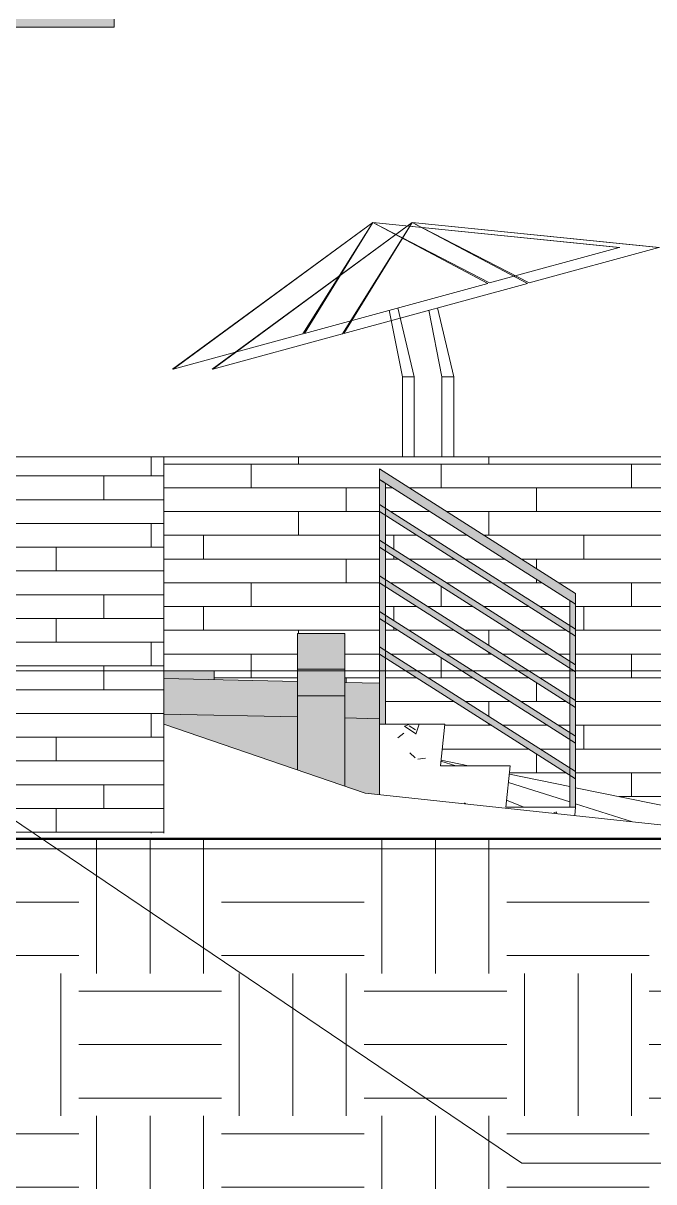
# Model space of a CAD drawing. Header units: inches. Extents: x 1750 to 8392, y -264 to 660.
# Drawn here: x 3845.2 to 3951.3, y -86.1 to 109.1 of the extents above; entities that cross this region are included whole.
import ezdxf

# ---------------------------------------------------------------- set-up
doc = ezdxf.new("R2010")
doc.units = ezdxf.units.IN
doc.header["$MEASUREMENT"] = 0
doc.linetypes.add('Grid Line 1_2_', pattern=[0.875, 0.5, -0.125, 0.125, -0.125])
for name, color, linetype, lineweight in [('0-1', 7, 'Continuous', 5), ('A-CLNG-1', 13, 'Continuous', 5), ('A-CLNG-2', 13, 'Continuous', 9), ('A-FLOR-3', 192, 'Continuous', 5), ('A-FLOR-4', 192, 'Continuous', 9), ('A-FLOR-HRAL', 11, 'Continuous', 9), ('A-FLOR-LEVL-1', 51, 'Grid Line 1_2_', 9), ('A-WALL-2', 113, 'Continuous', 9), ('A-WALL-PATT-1', 111, 'Continuous', 9), ('C-BLDG-PADS-1', 254, 'Continuous', 5), ('C-BLDG-PADS-2', 7, 'Continuous', 9), ('C-TOPO', 7, 'Continuous', 9), ('C-TOPO-1', 250, 'Continuous', 50), ('E-LITE-EQPM', 33, 'Continuous', 9), ('G-ANNO-TEXT', 231, 'Continuous', 9), ('G-IMPT', 8, 'Continuous', 9), ('I-FURN', 30, 'Continuous', 9), ('S-FNDN', 32, 'Continuous', 13), ('S-FNDN-1', 32, 'Continuous', 9), ('S-STRS', 31, 'Continuous', 9)]:
    doc.layers.add(name, color=color, linetype=linetype, lineweight=lineweight)
pattern_1 = [(50, (2870.5, 0), (27.5427, -2.4099), [2.88, -31.68]), (355, (2870.5, 0), (-5.32784, 28.8843), [2.304, -25.344]), (100.451, (2872.794, -0.2), (22.2153, 26.4739), [2.448, -26.924]), (46.184, (2870.5, 7.68), (40.9819, -6.3564), [4.32, -47.52]), (96.636, (2873.914, 7.15), (35.8907, 37.4062), [3.671, -40.386]), (351.184, (2870.5, 7.68), (35.891, 37.4062), [3.456, -38.016]), (21, (2874.34, 5.76), (22.92104, -15.46073), [2.88, -31.68]), (326, (2874.34, 5.76), (9.3435, 27.84574), [2.304, -25.344]), (71.451, (2876.25, 4.472), (32.2648, 12.3844), [2.448, -26.924]), (37.5, (2870.499, 0), (0.466855, 12.78271), [1.267, -23.77, 1.267, -24.461, -25.44]), (37.5, (2870.499, 0), (0.466855, 12.78271), [-50.765, 1.267, -24.173]), (7.5, (2870.499, 0), (10.10159, 15.14509), [1.267, -13.402, 1.267, -23.194, -9.696]), (7.5, (2870.499, 0), (10.10159, 15.14509), [-39.13, 1.267, -8.429]), (327.5, (2861.936, 0), (20.49916, -0.86578), [1.267, -8.333, 1.267, -28.685, -39.744]), (327.5, (2861.936, 0), (20.49916, -0.86578), [-39.552, 1.267, -38.477]), (317.5, (2858.096, 0), (22.39478, 3.8443), [1.267, -11.213, 1.267, -18.624, -28.224]), (317.5, (2858.096, 0), (22.39478, 3.8443), [-32.371, 1.267, -26.957])]

# ---------------------------------------------------------------- blocks, each defined once
blk = doc.blocks.new('CTR  - Topography_rvt-1-BUILDING ELEVATION - EAST')
at = {"layer": 'C-BLDG-PADS-1'}
blk.add_hatch(color=256, dxfattribs=at).paths.add_polyline_path([(3877.32, -1.5), (3877.32, 0), (3868.85, 0), (3868.85, -1.32), (3870.93, -1.37)], flags=0)
at = {"layer": 'C-TOPO'}
h = blk.add_hatch(dxfattribs=at)
h.set_pattern_fill('FP_14', color=256, style=0, pattern_type=2)
h.set_pattern_definition([(0, (2870.5, 0), (24, 24), [24, -24]), (0, (2870.5, 9), (24, 24), [24, -24]), (0, (2870.5, 18), (24, 24), [24, -24]), (90, (2873.5, 21), (-24, 24), [24, -24]), (90, (2882.5, 21), (-24, 24), [24, -24]), (90, (2891.5, 21), (-24, 24), [24, -24])])
h.paths.add_polyline_path([(3674.72, -206.5), (4004.23, -206.5), (4004.23, -30), (3978, -30), (3974.52, -28.31), (3716.33, -28.31), (3674.72, -30.03), (3674.72, -158)], flags=0)
at = {"layer": 'C-BLDG-PADS-2'}
for p in [(3868.85, 0), (3877.32, -1.5)]:
    blk.add_line(p, (3877.32, 0), dxfattribs=at)
at = {"layer": 'C-TOPO'}
for p, q in [((3902.72, -20.61), (3868.85, -8.99)), ((3915.46, -15.21), (3917.95, -16)), ((3915.47, -15.06), (3920.08, -16)), ((3926.97, -17.41), (3937.12, -19.49)), ((3926.82, -18.82), (3937.12, -22.08)), ((3902.72, -20.61), (3974.52, -28.31)), ((3938.12, -19.7), (3988.39, -30)), ((3926.5, -21.78), (3929.42, -23)), ((3938.12, -22.4), (3947.67, -25.43)), ((3716.33, -28.31), (3974.52, -28.31))]:
    blk.add_line(p, q, dxfattribs=at)
at = {"layer": 'C-TOPO-1'}
blk.add_line((3974.52, -28.31), (3716.33, -28.31), dxfattribs=at)
blk = doc.blocks.new('CTR - 1st Phase - Common Walls_rvt-1-BUILDING ELEVATION - EAST')
at = {"layer": 'A-FLOR-LEVL-1'}
for p, q in [((1830.2, 0), (4168.71, 0)), ((1830.2, -30), (4168.71, -30))]:
    blk.add_line(p, q, dxfattribs=at)
blk = doc.blocks.new('CTR - 1st Phase -Stairs _ Elevators_rvt-1-BUILDING ELEVATION - EAST')
at = {"layer": 'A-FLOR-LEVL-1'}
for p, q in [((1830.2, 0), (4168.71, 0)), ((1830.2, -30), (4168.71, -30))]:
    blk.add_line(p, q, dxfattribs=at)
blk = doc.blocks.new('Outdoor Table01 - 02ZUTB01_dwg-2525485-BUILDING ELEVATION - EAST')
at = {"layer": 'G-IMPT'}
for p, q in [((2170.92, 75.5), (2137.24, 50.77)), ((2170.92, 75.5), (2137.24, 50.77)), ((2170.92, 75.5), (2137.35, 50.8)), ((2170.92, 75.5), (2159.18, 56.75)), ((2170.92, 75.5), (2159.43, 56.82)), ((2190.31, 65.24), (2170.92, 75.5)), ((2170.92, 75.5), (2212.5, 71.29)), ((2170.92, 75.5), (2212.5, 71.29)), ((2170.92, 75.5), (2212.39, 71.26)), ((2170.92, 75.5), (2190.56, 65.31)), ((2212.39, 71.26), (2190.56, 65.31)), ((2190.31, 65.24), (2159.43, 56.82)), ((2175.92, 49.5), (2173.68, 60.7)), ((2177.92, 49.5), (2175.14, 61.1)), ((2159.18, 56.75), (2137.35, 50.8)), ((2175.92, 36), (2175.92, 49.5)), ((2177.92, 49.5), (2175.92, 49.5)), ((2177.92, 36), (2177.92, 49.5))]:
    blk.add_line(p, q, dxfattribs=at)
blk = doc.blocks.new('Outdoor Table01 - Outdoor Table01-2525492-BUILDING ELEVATION - EAST')
at = {"zscale": -1}
blk.add_blockref('Outdoor Table01 - 02ZUTB01_dwg-2525485-BUILDING ELEVATION - EAST', (1733.06, 0), dxfattribs=at)
blk = doc.blocks.new('Pathway_Cooper_McGraw-Edison _BSC-BRC_Round - Pathway_Cooper_McGraw-Edison _BSC-BRC_Round-V15-BUILDING ELEVATION - EAST')
at = {"layer": 'E-LITE-EQPM'}
for points in [[(3891.31, 0.28), (3899.31, 0.28), (3899.31, 6.28), (3891.31, 6.28), (3891.31, 5.52)], [(3896.07, -4.22), (3899.31, -4.22), (3899.31, 0.28), (3891.31, 0.28), (3891.31, -4.22), (3895.31, -4.22)], [(3899.31, -19.44), (3899.31, -4.22), (3891.31, -4.22), (3891.31, -16.7), (3899.26, -19.42)]]:
    blk.add_hatch(color=256, dxfattribs=at).paths.add_polyline_path(points, flags=0)
for p, q in [((3891.31, 6.28), (3891.31, 0.28)), ((3891.31, 6.28), (3899.31, 6.28)), ((3899.31, 0.28), (3899.31, 6.28)), ((3899.31, 0.28), (3891.31, 0.28)), ((3891.31, 0.28), (3891.31, -4.22)), ((3891.31, 0.28), (3899.31, 0.28)), ((3899.31, -4.22), (3899.31, 0.28)), ((3899.31, -4.22), (3891.31, -4.22)), ((3891.31, -4.22), (3891.31, -16.7)), ((3891.31, -4.22), (3899.31, -4.22)), ((3899.31, -19.44), (3899.31, -4.22))]:
    blk.add_line(p, q, dxfattribs=at)
blk = doc.blocks.new('Railing - 1_-2462198-BUILDING ELEVATION - EAST')
at = {"layer": 'A-FLOR-HRAL'}
h = blk.add_hatch(color=256, dxfattribs=at)
h.paths.add_polyline_path([(3905.14, -9), (3905.62, -9), (3905.62, 3.09), (3905.55, 2.98), (3905.33, 2.92), (3905.19, 2.85), (3905.13, 2.81), (3905.12, -9)], flags=0)
h.paths.add_polyline_path([(3905.62, 3.09), (3905.62, 9.09), (3905.53, 8.98), (3905.37, 8.95), (3905.13, 8.81), (3905.17, 3.92), (3905.33, 3.63), (3905.62, 3.09)], flags=0)
h.paths.add_polyline_path([(3905.62, 9.09), (3905.62, 15.09), (3905.5, 14.98), (3905.37, 14.94), (3905.13, 14.81), (3905.17, 9.92), (3905.62, 9.09)], flags=0)
h.paths.add_polyline_path([(3905.62, 15.09), (3905.62, 21.09), (3905.55, 20.98), (3905.37, 20.94), (3905.13, 20.81), (3905.17, 15.92), (3905.62, 15.09)], flags=0)
h.paths.add_polyline_path([(3905.62, 21.09), (3905.62, 27.09), (3905.55, 26.98), (3905.37, 26.94), (3905.13, 26.81), (3905.17, 21.92), (3905.62, 21.09)], flags=0)
h.paths.add_polyline_path([(3905.62, 27.09), (3905.62, 31.9), (3905.14, 32.21), (3905.17, 27.92), (3905.62, 27.09)], flags=0)
h = blk.add_hatch(color=256, dxfattribs=at)
h.paths.add_polyline_path([(3906.12, -9), (3906.09, 2.22), (3905.91, 2.56), (3905.62, 3.09), (3905.62, -9), (3906.11, -9)], flags=0)
h.paths.add_polyline_path([(3905.62, 3.09), (3905.7, 3.2), (3905.92, 3.26), (3906.06, 3.33), (3906.12, 3.37), (3906.08, 8.26), (3905.62, 8.94), (3905.62, 3.09)], flags=0)
h.paths.add_polyline_path([(3905.62, 9.09), (3905.72, 9.2), (3905.91, 9.25), (3906.12, 9.41), (3906.09, 14.24), (3905.62, 14.94), (3905.62, 9.09)], flags=0)
h.paths.add_polyline_path([(3905.62, 15.09), (3905.75, 15.2), (3905.91, 15.25), (3906.12, 15.41), (3906.1, 20.23), (3905.62, 20.94), (3905.62, 15.09)], flags=0)
h.paths.add_polyline_path([(3905.62, 21.09), (3905.7, 21.2), (3905.87, 21.24), (3906.11, 21.41), (3906.1, 26.21), (3905.62, 26.94), (3905.62, 21.09)], flags=0)
h.paths.add_polyline_path([(3905.62, 27.09), (3905.7, 27.2), (3905.87, 27.24), (3906.11, 27.41), (3906.11, 31.59), (3905.62, 31.9), (3905.62, 27.09)], flags=0)
for p, q in [((3905.12, -2.08), (3905.12, 32.22)), ((3906.12, 31.59), (3906.12, -9))]:
    blk.add_line(p, q, dxfattribs=at)
at = {"layer": 'A-FLOR-HRAL', "flags": 128}
for points in [[(3905.14, 32.21), (3905.23, 32.15), (3905.41, 32.04), (3905.62, 31.9)], [(3905.62, 31.9), (3905.84, 31.77), (3906.01, 31.66), (3906.11, 31.59), (3906.12, 31.59)]]:
    blk.add_lwpolyline(points, dxfattribs=at)
blk = doc.blocks.new('Railing - 1_-2462065-BUILDING ELEVATION - EAST')
at = {"layer": 'A-FLOR-HRAL'}
h = blk.add_hatch(color=256, dxfattribs=at)
h.paths.add_polyline_path([(3937.19, -23), (3937.62, -23), (3937.62, -11.28), (3937.55, -11.38), (3937.33, -11.44), (3937.19, -11.52), (3937.13, -11.55), (3937.16, -16.41), (3937.35, -16.77), (3937.62, -17.27), (3937.55, -17.38), (3937.35, -17.43), (3937.29, -17.48), (3937.13, -17.55), (3937.14, -23)], flags=0)
h.paths.add_polyline_path([(3937.62, -11.27), (3937.62, -5.28), (3937.51, -5.38), (3937.34, -5.44), (3937.13, -5.59), (3937.17, -10.45), (3937.55, -11.08)], flags=0)
h.paths.add_polyline_path([(3937.62, -5.27), (3937.62, 0.72), (3937.55, 0.62), (3937.37, 0.58), (3937.13, 0.41), (3937.16, -4.43), (3937.55, -5.08)], flags=0)
h.paths.add_polyline_path([(3937.62, 0.73), (3937.62, 6.72), (3937.55, 6.62), (3937.37, 6.58), (3937.13, 6.41), (3937.15, 1.59), (3937.55, 0.92)], flags=0)
h.paths.add_polyline_path([(3937.62, 6.73), (3937.62, 11.54), (3937.14, 11.85), (3937.15, 7.6), (3937.55, 6.92)], flags=0)
h = blk.add_hatch(color=256, dxfattribs=at)
h.paths.add_polyline_path([(3937.87, -23), (3938.12, -23), (3938.09, -18.14), (3937.9, -17.77), (3937.62, -17.28), (3937.62, -23)], flags=0)
h.paths.add_polyline_path([(3937.63, -17.28), (3937.69, -17.17), (3937.9, -17.12), (3938.06, -17.03), (3938.12, -17), (3938.08, -12.11), (3937.92, -11.82), (3937.62, -11.28), (3937.62, -17.27)], flags=0)
h.paths.add_polyline_path([(3937.62, -11.27), (3937.7, -11.17), (3937.92, -11.1), (3938.06, -11.03), (3938.12, -11), (3938.08, -6.11), (3937.62, -5.43), (3937.62, -11.12)], flags=0)
h.paths.add_polyline_path([(3937.62, -5.27), (3937.74, -5.17), (3937.87, -5.13), (3938.12, -5), (3938.08, -0.11), (3937.62, 0.56), (3937.62, -5.12)], flags=0)
h.paths.add_polyline_path([(3937.62, 0.73), (3937.7, 0.83), (3937.87, 0.87), (3938.11, 1.01), (3938.08, 5.89), (3937.62, 6.56), (3937.62, 0.88)], flags=0)
h.paths.add_polyline_path([(3937.62, 6.73), (3937.7, 6.83), (3937.87, 6.87), (3938.11, 7.01), (3938.08, 11.25), (3937.62, 11.54), (3937.62, 6.88)], flags=0)
for p, q in [((3937.12, -23), (3937.12, 11.86)), ((3938.12, 11.22), (3938.12, -23))]:
    blk.add_line(p, q, dxfattribs=at)
at = {"layer": 'A-FLOR-HRAL', "flags": 128}
for points in [[(3937.14, 11.85), (3937.23, 11.79), (3937.41, 11.68), (3937.62, 11.54)], [(3937.62, 11.54), (3937.84, 11.4), (3938.01, 11.29), (3938.11, 11.23), (3938.12, 11.22)]]:
    blk.add_lwpolyline(points, dxfattribs=at)
blk = doc.blocks.new('Railing - Railing-2462169-BUILDING ELEVATION - EAST')
at = {"layer": 'A-FLOR-HRAL'}
h = blk.add_hatch(color=256, dxfattribs=at)
h.paths.add_polyline_path([(3937.62, 6.73), (3937.55, 6.93), (3937.37, 7.19), (3937.11, 7.65), (3906.1, 27.36), (3905.86, 27.23), (3905.82, 27.2), (3905.7, 27.2), (3905.62, 27.09), (3905.55, 27.29), (3905.37, 27.56), (3905.12, 27.94), (3905.12, 27.41), (3937.6, 6.74)], flags=0)
h.paths.add_polyline_path([(3938.12, 6.41), (3938.1, 6.99), (3937.86, 6.87), (3937.81, 6.83), (3937.7, 6.83), (3937.65, 6.71), (3937.96, 6.51)], flags=0)
h = blk.add_hatch(color=256, dxfattribs=at)
h.paths.add_polyline_path([(3905.62, 27.09), (3905.12, 27.41), (3905.14, 26.82), (3905.38, 26.95), (3905.43, 26.98), (3905.55, 26.98)], flags=0)
h.paths.add_polyline_path([(3938.12, 5.81), (3938.12, 6.41), (3905.62, 27.09), (3905.7, 26.89), (3905.87, 26.62), (3906.14, 26.17), (3937.14, 6.46), (3937.38, 6.58), (3937.44, 6.62), (3937.55, 6.62), (3937.62, 6.72), (3937.7, 6.52), (3937.88, 6.25), (3938.11, 5.82)], flags=0)
h = blk.add_hatch(color=256, dxfattribs=at)
h.paths.add_polyline_path([(3937.62, 0.73), (3937.47, 1.02), (3937.23, 1.44), (3937.11, 1.64), (3906.1, 21.35), (3905.87, 21.23), (3905.84, 21.2), (3905.7, 21.2), (3905.62, 21.09), (3905.46, 21.4), (3905.23, 21.8), (3905.12, 21.92), (3905.12, 21.41), (3937.6, 0.74)], flags=0)
h.paths.add_polyline_path([(3938.12, 0.41), (3938.09, 0.99), (3937.87, 0.87), (3937.84, 0.84), (3937.7, 0.83), (3937.65, 0.71), (3937.96, 0.51)], flags=0)
h = blk.add_hatch(color=256, dxfattribs=at)
h.paths.add_polyline_path([(3905.62, 21.09), (3905.12, 21.41), (3905.15, 20.83), (3905.38, 20.95), (3905.41, 20.97), (3905.55, 20.98)], flags=0)
h.paths.add_polyline_path([(3938.12, -0.19), (3938.12, 0.41), (3905.62, 21.09), (3905.78, 20.78), (3906.01, 20.38), (3906.14, 20.17), (3937.15, 0.47), (3937.38, 0.58), (3937.41, 0.61), (3937.55, 0.62), (3937.62, 0.72), (3937.79, 0.41), (3938.01, 0.01), (3938.12, -0.18)], flags=0)
h = blk.add_hatch(color=256, dxfattribs=at)
h.paths.add_polyline_path([(3937.62, -5.27), (3937.51, -5.02), (3937.23, -4.56), (3937.11, -4.36), (3906.09, 15.35), (3905.87, 15.23), (3905.84, 15.21), (3905.7, 15.2), (3905.62, 15.09), (3905.46, 15.41), (3905.23, 15.8), (3905.12, 15.92), (3905.12, 15.41), (3937.61, -5.26)], flags=0)
h.paths.add_polyline_path([(3938.12, -5.59), (3938.09, -5.02), (3937.7, -5.17), (3937.64, -5.29), (3937.96, -5.49)], flags=0)
h = blk.add_hatch(color=256, dxfattribs=at)
h.paths.add_polyline_path([(3905.62, 15.09), (3905.12, 15.41), (3905.16, 14.83), (3905.38, 14.95), (3905.41, 14.97), (3905.55, 14.98)], flags=0)
h.paths.add_polyline_path([(3938.12, -6.19), (3938.12, -5.59), (3905.62, 15.09), (3905.75, 14.82), (3906.01, 14.38), (3906.13, 14.17), (3937.16, -5.53), (3937.55, -5.38), (3937.62, -5.28), (3937.78, -5.59), (3938.01, -5.99), (3938.12, -6.18)], flags=0)
h = blk.add_hatch(color=256, dxfattribs=at)
h.paths.add_polyline_path([(3937.62, -11.27), (3937.55, -11.07), (3937.23, -10.56), (3937.12, -10.36), (3906.08, 9.34), (3905.7, 9.2), (3905.62, 9.09), (3905.46, 9.41), (3905.22, 9.83), (3905.12, 9.92), (3905.12, 9.41), (3937.61, -11.27)], flags=0)
h.paths.add_polyline_path([(3938.12, -11.59), (3938.08, -11.02), (3938.01, -11.05), (3937.87, -11.14), (3937.84, -11.15), (3937.7, -11.17), (3937.63, -11.28), (3937.96, -11.49)], flags=0)
h = blk.add_hatch(color=256, dxfattribs=at)
h.paths.add_polyline_path([(3905.62, 9.09), (3905.12, 9.41), (3905.17, 8.84), (3905.55, 8.98)], flags=0)
h.paths.add_polyline_path([(3938.12, -12.19), (3938.12, -11.59), (3905.62, 9.09), (3905.72, 8.86), (3906.01, 8.37), (3906.13, 8.17), (3937.15, -11.55), (3937.23, -11.49), (3937.38, -11.41), (3937.41, -11.4), (3937.55, -11.38), (3937.62, -11.28), (3937.78, -11.59), (3938.03, -12.01), (3938.12, -12.18)], flags=0)
h = blk.add_hatch(color=256, dxfattribs=at)
h.paths.add_polyline_path([(3938.12, -17.59), (3938.09, -17), (3938.01, -17.05), (3937.87, -17.13), (3937.84, -17.15), (3937.69, -17.17), (3937.63, -17.28), (3937.96, -17.49)], flags=0)
h.paths.add_polyline_path([(3937.62, -17.27), (3937.55, -17.08), (3937.23, -16.55), (3937.12, -16.36), (3906.09, 3.36), (3906.01, 3.31), (3905.87, 3.23), (3905.84, 3.21), (3905.69, 3.18), (3905.62, 3.09), (3905.47, 3.41), (3905.22, 3.83), (3905.12, 3.92), (3905.12, 3.41), (3933.77, -14.82)], flags=0)
h = blk.add_hatch(color=256, dxfattribs=at)
h.paths.add_polyline_path([(3938.12, -18.19), (3938.12, -17.59), (3937.63, -17.28), (3937.69, -17.48), (3938.03, -18.01), (3938.12, -18.18)], flags=0)
h.paths.add_polyline_path([(3905.62, 3.09), (3905.12, 3.41), (3905.15, 2.82), (3905.23, 2.87), (3905.38, 2.95), (3905.41, 2.96), (3905.56, 3)], flags=0)
h.paths.add_polyline_path([(3937.13, -17.55), (3937.16, -17.55), (3937.23, -17.5), (3937.37, -17.41), (3937.41, -17.4), (3937.55, -17.38), (3937.62, -17.27), (3905.62, 3.09), (3905.7, 2.89), (3906.01, 2.37), (3906.13, 2.18), (3937.12, -17.55)], flags=0)
for p, q in [((3938.12, 7), (3905.12, 28)), ((3905.12, 26.81), (3938.12, 5.81)), ((3938.12, 1), (3905.12, 22)), ((3905.12, 20.81), (3938.12, -0.19)), ((3938.12, -5), (3905.12, 16)), ((3905.12, 14.81), (3938.12, -6.19)), ((3938.12, -11), (3905.12, 10)), ((3905.12, 8.81), (3938.12, -12.19)), ((3938.12, -17), (3905.12, 4)), ((3905.12, 2.81), (3938.12, -18.19))]:
    blk.add_line(p, q, dxfattribs=at)
at = {"layer": 'A-FLOR-HRAL', "flags": 128}
for points in [[(3905.12, 27.41), (3905.12, 27.56), (3905.12, 27.7), (3905.12, 27.83), (3905.12, 27.92), (3905.12, 27.98), (3905.12, 28)], [(3905.12, 26.81), (3905.12, 26.83), (3905.12, 26.89), (3905.12, 26.99), (3905.12, 27.11), (3905.12, 27.25), (3905.12, 27.41)], [(3905.12, 21.41), (3905.12, 21.56), (3905.12, 21.7), (3905.12, 21.83), (3905.12, 21.92), (3905.12, 21.98), (3905.12, 22)], [(3905.12, 20.81), (3905.12, 20.83), (3905.12, 20.89), (3905.12, 20.99), (3905.12, 21.11), (3905.12, 21.25), (3905.12, 21.41)], [(3905.12, 15.41), (3905.12, 15.56), (3905.12, 15.7), (3905.12, 15.83), (3905.12, 15.92), (3905.12, 15.98), (3905.12, 16)], [(3905.12, 14.81), (3905.12, 14.83), (3905.12, 14.89), (3905.12, 14.99), (3905.12, 15.11), (3905.12, 15.25), (3905.12, 15.41)], [(3905.12, 9.41), (3905.12, 9.56), (3905.12, 9.7), (3905.12, 9.83), (3905.12, 9.92), (3905.12, 9.98), (3905.12, 10)], [(3905.12, 8.81), (3905.12, 8.83), (3905.12, 8.89), (3905.12, 8.99), (3905.12, 9.11), (3905.12, 9.25), (3905.12, 9.41)], [(3938.12, 7), (3938.12, 6.98), (3938.12, 6.92), (3938.12, 6.83), (3938.12, 6.7), (3938.12, 6.56), (3938.12, 6.41)], [(3938.12, 6.41), (3938.12, 6.25), (3938.12, 6.11), (3938.12, 5.99), (3938.12, 5.89), (3938.12, 5.83), (3938.12, 5.81)], [(3905.12, 3.41), (3905.12, 3.56), (3905.12, 3.7), (3905.12, 3.83), (3905.12, 3.92), (3905.12, 3.98), (3905.12, 4)], [(3905.12, 2.81), (3905.12, 2.83), (3905.12, 2.89), (3905.12, 2.99), (3905.12, 3.11), (3905.12, 3.25), (3905.12, 3.41)], [(3938.12, 1), (3938.12, 0.98), (3938.12, 0.92), (3938.12, 0.83), (3938.12, 0.7), (3938.12, 0.56), (3938.12, 0.41)], [(3938.12, 0.41), (3938.12, 0.25), (3938.12, 0.11), (3938.12, -0.01), (3938.12, -0.11), (3938.12, -0.17), (3938.12, -0.19)], [(3938.12, -5), (3938.12, -5.02), (3938.12, -5.08), (3938.12, -5.17), (3938.12, -5.3), (3938.12, -5.44), (3938.12, -5.59)], [(3938.12, -5.59), (3938.12, -5.75), (3938.12, -5.89), (3938.12, -6.01), (3938.12, -6.11), (3938.12, -6.17), (3938.12, -6.19)], [(3938.12, -11), (3938.12, -11.02), (3938.12, -11.08), (3938.12, -11.17), (3938.12, -11.3), (3938.12, -11.44), (3938.12, -11.59)], [(3938.12, -11.59), (3938.12, -11.75), (3938.12, -11.89), (3938.12, -12.01), (3938.12, -12.11), (3938.12, -12.17), (3938.12, -12.19)], [(3938.12, -17), (3938.12, -17.02), (3938.12, -17.08), (3938.12, -17.17), (3938.12, -17.3), (3938.12, -17.44), (3938.12, -17.59)], [(3938.12, -17.59), (3938.12, -17.75), (3938.12, -17.89), (3938.12, -18.01), (3938.12, -18.11), (3938.12, -18.17), (3938.12, -18.19)]]:
    blk.add_lwpolyline(points, dxfattribs=at)
for name in ['Railing - 1_-2462198-BUILDING ELEVATION - EAST', 'Railing - 1_-2462065-BUILDING ELEVATION - EAST']:
    blk.add_blockref(name, (0, 0))
blk = doc.blocks.new('Top Rail Type - Top Rail_Internal_-2462186-BUILDING ELEVATION - EAST')
at = {"layer": 'A-FLOR-HRAL'}
for points in [[(3938.12, 12.11), (3938.12, 13), (3905.12, 33.97), (3905.12, 33.11), (3937.96, 12.21)], [(3938.12, 11.22), (3938.12, 12.11), (3905.12, 33.11), (3905.14, 32.21), (3938.11, 11.23)]]:
    blk.add_hatch(color=256, dxfattribs=at).paths.add_polyline_path(points, flags=0)
for p, q in [((3938.12, 13), (3905.12, 34)), ((3905.12, 32.22), (3938.12, 11.22))]:
    blk.add_line(p, q, dxfattribs=at)
at = {"layer": 'A-FLOR-HRAL', "flags": 128}
for points in [[(3905.12, 33.11), (3905.12, 33.34), (3905.12, 33.56), (3905.12, 33.74), (3905.12, 33.88), (3905.12, 33.97), (3905.12, 34)], [(3905.12, 32.22), (3905.12, 32.25), (3905.12, 32.34), (3905.12, 32.48), (3905.12, 32.67), (3905.12, 32.88), (3905.12, 33.11)], [(3938.12, 13), (3938.12, 12.97), (3938.12, 12.88), (3938.12, 12.74), (3938.12, 12.56), (3938.12, 12.34), (3938.12, 12.11)], [(3938.12, 12.11), (3938.12, 11.88), (3938.12, 11.67), (3938.12, 11.48), (3938.12, 11.34), (3938.12, 11.25), (3938.12, 11.22)]]:
    blk.add_lwpolyline(points, dxfattribs=at)

msp = doc.modelspace()

# ---------------------------------------------------------------- hatches: boundary and pattern name
at = {"layer": 'A-CLNG-1'}
msp.add_hatch(color=256, dxfattribs=at).paths.add_polyline_path([(2638.1248, 108.375), (3860.4737, 108.375), (3860.4737, 109.75), (3559.2112, 109.75), (3559.2112, 109.875), (3549.4612, 109.875), (3549.4612, 109.75), (3300.7862, 109.75), (3300.7862, 109.875), (3291.0362, 109.875), (3291.0362, 109.75), (2944.8112, 109.75), (2944.8112, 109.875), (2935.0612, 109.875), (2935.0612, 109.75), (2647.9862, 109.75), (2647.9862, 109.875), (2638.2362, 109.875), (2638.2362, 109.75), (2637.6737, 109.75), (2637.6737, 108.375), (2638.1112, 108.375)], flags=0)
at = {"layer": 'A-FLOR-3'}
h = msp.add_hatch(color=256, dxfattribs=at)
h.paths.add_polyline_path([(3905.1237, -8.0805), (3905.1237, -2.0792), (3899.3131, -1.9581), (3899.3131, -7.9594), (3904.4453, -8.0663)], flags=0)
h.paths.add_polyline_path([(3891.3131, -7.7927), (3891.3131, -1.7914), (3868.8487, -1.3234), (3868.8487, -7.3247), (3889.3329, -7.7515)], flags=0)
at = {"layer": 'A-WALL-PATT-1'}
h = msp.add_hatch(dxfattribs=at)
h.set_pattern_fill('FP_25', color=256, style=0, pattern_type=2)
h.set_pattern_definition([(0, (3866.724, 0.8), (0, 4), []), (90, (3866.724, 0.8), (-8, 8), [4, -28]), (90, (3882.724, 4.8), (-8, 8), [4, -28])])
h.paths.add_polyline_path([(3674.7237, -30), (3675.0941, -29.9929), (3739.3353, -27.3591), (3868.8487, -27.3591), (3868.8487, 36), (3672.5987, 36), (3672.5987, -30)], flags=0)
h = msp.add_hatch(dxfattribs=at)
h.set_pattern_fill('FP_23', color=256, style=0, pattern_type=2)
h.set_pattern_definition([(0, (3827.511, -29.2), (0, 4), []), (90, (3827.511, -29.2), (-8, 8), [4, -28]), (90, (3843.511, -25.2), (-8, 8), [4, -28])])
h.paths.add_polyline_path([(3964.8487, -25.1749), (3964.8487, 36), (3868.8487, 36), (3868.8487, 0), (3877.3237, 0), (3877.3239, -1.5), (3891.3131, -1.7914), (3891.3131, 6.2807), (3899.3131, 6.2807), (3899.3131, -1.9581), (3905.1237, -2.0792), (3905.1237, 34), (3938.1237, 12.9697), (3938.1237, -19.6979), (3963.1025, -24.817)], flags=0)
h.paths.add_polyline_path([(3937.125, -19.4932), (3937.1237, -17.5489), (3906.1203, 2.1805), (3906.1237, -9), (3916.1237, -9), (3915.4749, -15.0562), (3920.08, -16), (3927.1237, -16), (3926.9724, -17.4125), (3937.1237, -19.4929)], flags=0)
h.paths.add_polyline_path([(3937.1261, -16.3652), (3937.1237, -11.5489), (3906.1184, 8.1817), (3906.1237, 3.3636), (3937.1237, -16.3636)], flags=0)
h.paths.add_polyline_path([(3937.1283, -10.3665), (3937.1237, -5.5489), (3906.1166, 14.1829), (3906.1237, 9.3636), (3937.1237, -10.3636)], flags=0)
h.paths.add_polyline_path([(3937.1304, -4.3679), (3937.1237, 0.4511), (3906.1147, 20.1841), (3906.1237, 15.3636), (3937.1237, -4.3636)], flags=0)
h.paths.add_polyline_path([(3937.1326, 1.6307), (3937.1237, 6.4511), (3906.1129, 26.1852), (3906.1237, 21.3636), (3937.1237, 1.6364)], flags=0)
h.paths.add_polyline_path([(3937.1348, 7.6294), (3937.1237, 11.8584), (3906.1112, 31.5936), (3906.1237, 27.3636), (3937.1237, 7.6364)], flags=0)
at = {"layer": 'S-FNDN'}
h = msp.add_hatch(color=256, dxfattribs=at)
h.paths.add_polyline_path([(3905.1237, -20.8673), (3905.1237, -8.0805), (3899.3131, -7.9594), (3899.3131, -19.4397), (3902.7239, -20.6099), (3904.4453, -20.7945)], flags=0)
h.paths.add_polyline_path([(3891.3131, -16.6951), (3891.3131, -7.7927), (3868.8487, -7.3247), (3868.8487, -8.9881), (3887.6861, -15.4508)], flags=0)
at = {"layer": 'S-STRS'}
h = msp.add_hatch(dxfattribs=at)
h.set_pattern_fill('FP_32', color=256, style=0, pattern_type=2)
h.set_pattern_definition(pattern_1)
h.paths.add_polyline_path([(3915.3737, -21.9665), (3915.3737, -16), (3916.1237, -9), (3905.1237, -9), (3905.1237, -20.8673), (3912.8249, -21.6932)], flags=0)
h = msp.add_hatch(dxfattribs=at)
h.set_pattern_fill('FP_32', color=256, style=0, pattern_type=2)
h.set_pattern_definition(pattern_1)
h.paths.add_polyline_path([(3926.3737, -23.1461), (3926.3737, -23), (3927.1237, -16), (3915.3737, -16), (3915.3737, -21.9665), (3926.2433, -23.1322)], flags=0)
h = msp.add_hatch(dxfattribs=at)
h.set_pattern_fill('FP_32', color=256, style=0, pattern_type=2)
h.set_pattern_definition(pattern_1)
h.paths.add_polyline_path([(3937.9748, -24.3903), (3938.1237, -23), (3926.3737, -23), (3926.3737, -23.1461), (3937.9637, -24.3891)], flags=0)

# ---------------------------------------------------------------- linework, layer by layer
at = {"layer": 'A-CLNG-2'}
for p, q in [((3860.4737, 109.75), (3860.4737, 108.375)), ((3860.4737, 108.375), (2637.6737, 108.375))]:
    msp.add_line(p, q, dxfattribs=at)
at = {"layer": 'A-FLOR-4'}
for p, q in [((3868.8487, -1.3234), (3891.3131, -1.7914)), ((3899.3131, -1.9581), (3905.1237, -2.0792)), ((3905.1237, -2.0792), (3905.1237, -8.0805))]:
    msp.add_line(p, q, dxfattribs=at)
at = {"layer": 'A-FLOR-LEVL-1'}
for p, q in [((1830.9484, 0), (4167.9645, 0)), ((1830.9484, -30), (4167.9645, -30))]:
    msp.add_line(p, q, dxfattribs=at)
at = {"layer": 'A-WALL-2'}
for p, q in [((3964.8487, 36), (3672.5987, 36)), ((3868.8487, -27.3591), (3868.8487, 36))]:
    msp.add_line(p, q, dxfattribs=at)
at = {"layer": 'G-ANNO-TEXT'}
for p, q in [((3685.2454, 81.9549), (3929.0721, -82.927)), ((3929.0721, -82.927), (3952.6261, -82.927))]:
    msp.add_line(p, q, dxfattribs=at)
at = {"layer": 'S-FNDN-1'}
for p, q in [((3891.3131, -7.7927), (3868.8487, -7.3247)), ((3905.1237, -8.0805), (3899.3131, -7.9594)), ((3905.1237, -20.8673), (3905.1237, -8.0805))]:
    msp.add_line(p, q, dxfattribs=at)
at = {"layer": 'S-STRS'}
for p, q in [((3905.1237, -9), (3916.1237, -9)), ((3905.1237, -9), (3905.1237, -20.8673)), ((3915.3737, -16), (3916.1237, -9)), ((3915.3737, -16), (3927.1237, -16)), ((3926.3737, -23), (3927.1237, -16)), ((3926.3737, -23), (3938.1237, -23)), ((3938.1237, -23), (3937.9748, -24.3903))]:
    msp.add_line(p, q, dxfattribs=at)

# ---------------------------------------------------------------- block references
at = {"layer": '0-1'}
for name in ['CTR - 1st Phase - Common Walls_rvt-1-BUILDING ELEVATION - EAST', 'CTR - 1st Phase -Stairs _ Elevators_rvt-1-BUILDING ELEVATION - EAST', 'CTR  - Topography_rvt-1-BUILDING ELEVATION - EAST']:
    msp.add_blockref(name, (0, 0), dxfattribs=at)
at = {"layer": 'A-FLOR-HRAL'}
for name in ['Top Rail Type - Top Rail_Internal_-2462186-BUILDING ELEVATION - EAST', 'Railing - Railing-2462169-BUILDING ELEVATION - EAST']:
    msp.add_blockref(name, (0, 0), dxfattribs=at)
at = {"layer": 'E-LITE-EQPM'}
msp.add_blockref('Pathway_Cooper_McGraw-Edison _BSC-BRC_Round - Pathway_Cooper_McGraw-Edison _BSC-BRC_Round-V15-BUILDING ELEVATION - EAST', (0, 0), dxfattribs=at)
at = {"layer": 'I-FURN'}
for p in [(0, 0), (6.6576, 0)]:
    msp.add_blockref('Outdoor Table01 - Outdoor Table01-2525492-BUILDING ELEVATION - EAST', p, dxfattribs=at)

doc.saveas('drawing.dxf')
